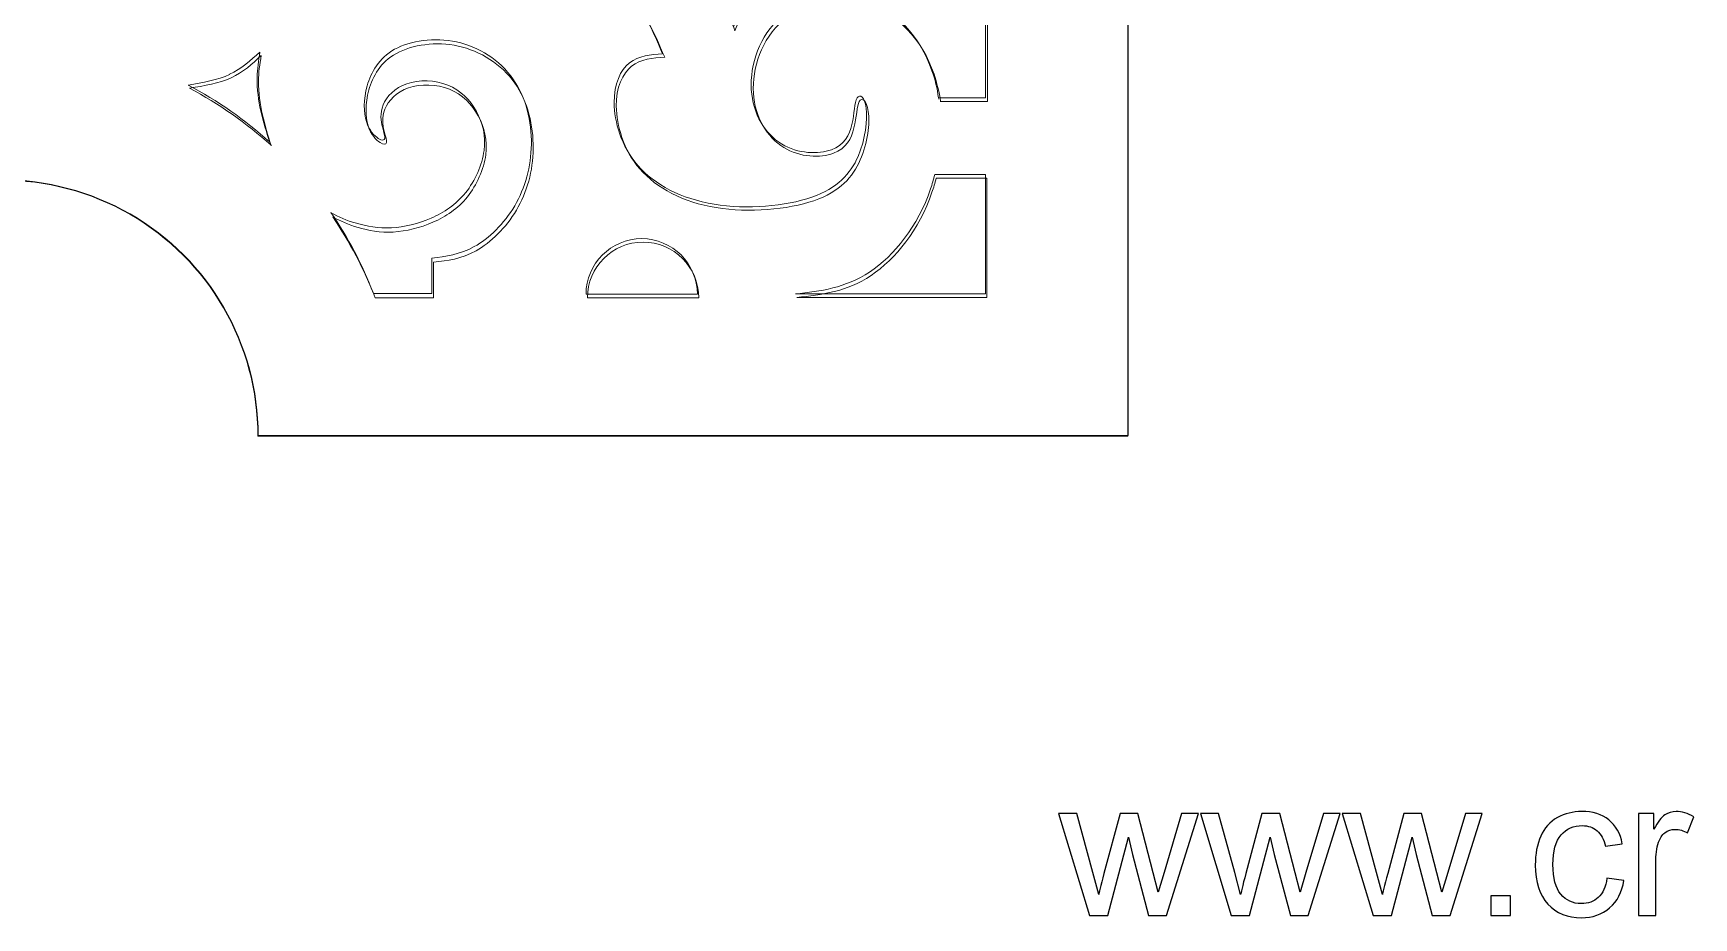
# Model space of a CAD drawing. Header units: centimetres. Extents: x -9.9 to 31.1, y -6.7 to 14.3.
# Drawn here: x -6.549 to -1.777, y -6.625 to -4.084 of the extents above; entities that cross this region are included whole.
import ezdxf

# ---------------------------------------------------------------- set-up
doc = ezdxf.new("R2010")
doc.units = ezdxf.units.CM
doc.header["$MEASUREMENT"] = 0
doc.layers.add('Layer 1', color=7, linetype='Continuous')

msp = doc.modelspace()

# ---------------------------------------------------------------- linework, layer by layer
at = {"layer": 'Layer 1', "lineweight": 9}
for points, knots in [([(-7.375, -5.241), (-7.375, -4.978), (-7.235, -4.736), (-7.007, -4.604), (-7.007, -4.604), (-6.893, -4.538), (-6.766, -4.506), (-6.639, -4.506), (-6.639, -4.506), (-6.512, -4.506), (-6.385, -4.539), (-6.271, -4.604), (-6.271, -4.604), (-6.043, -4.735), (-5.903, -4.978), (-5.903, -5.241), (-5.903, -5.241), (-5.903, -5.241), (-3.403, -5.241), (-3.403, -5.241), (-3.403, -5.241), (-3.403, -5.241), (-3.403, 3.991), (-3.403, 3.991), (-3.403, 3.991), (-3.403, 3.991), (-3.637, 3.991), (-3.637, 3.991), (-3.637, 3.991), (-3.717, 4.462), (-4.063, 4.843), (-4.525, 4.967), (-4.525, 4.967), (-4.525, 4.967), (-4.525, 5.298), (-4.525, 5.298), (-4.525, 5.298), (-4.525, 5.298), (-6.639, 5.298), (-6.639, 5.298), (-6.639, 5.298), (-6.639, 5.298), (-8.753, 5.298), (-8.753, 5.298), (-8.753, 5.298), (-8.753, 5.298), (-8.753, 4.967), (-8.753, 4.967), (-8.753, 4.967), (-9.215, 4.843), (-9.562, 4.461), (-9.641, 3.991), (-9.641, 3.991), (-9.641, 3.991), (-9.875, 3.991), (-9.875, 3.991), (-9.875, 3.991), (-9.875, 3.991), (-9.875, -5.241), (-9.875, -5.241), (-9.875, -5.241), (-9.875, -5.241), (-7.375, -5.241), (-7.375, -5.241)], [0, 0, 0, 0, 0.0588235, 0.0588235, 0.0588235, 0.0588235, 0.1176471, 0.1176471, 0.1176471, 0.1176471, 0.1764706, 0.1764706, 0.1764706, 0.1764706, 0.2352941, 0.2352941, 0.2352941, 0.2352941, 0.2941176, 0.2941176, 0.2941176, 0.2941176, 0.3529412, 0.3529412, 0.3529412, 0.3529412, 0.4117647, 0.4117647, 0.4117647, 0.4117647, 0.4705882, 0.4705882, 0.4705882, 0.4705882, 0.5294118, 0.5294118, 0.5294118, 0.5294118, 0.5882353, 0.5882353, 0.5882353, 0.5882353, 0.6470588, 0.6470588, 0.6470588, 0.6470588, 0.7058824, 0.7058824, 0.7058824, 0.7058824, 0.7647059, 0.7647059, 0.7647059, 0.7647059, 0.8235294, 0.8235294, 0.8235294, 0.8235294, 0.8823529, 0.8823529, 0.8823529, 0.8823529, 1, 1, 1, 1]), ([(-6.638, 5.299), (-6.638, 5.299), (-8.752, 5.299), (-8.752, 5.299), (-8.752, 5.299), (-8.752, 5.299), (-8.752, 4.968), (-8.752, 4.968), (-8.752, 4.968), (-9.214, 4.844), (-9.561, 4.462), (-9.64, 3.992), (-9.64, 3.992), (-9.64, 3.992), (-9.874, 3.992), (-9.874, 3.992), (-9.874, 3.992), (-9.874, 3.992), (-9.874, -5.24), (-9.874, -5.24), (-9.874, -5.24), (-9.874, -5.24), (-7.374, -5.24), (-7.374, -5.24), (-7.374, -5.24), (-7.374, -4.977), (-7.234, -4.735), (-7.006, -4.603), (-7.006, -4.603), (-6.892, -4.537), (-6.765, -4.505), (-6.638, -4.505), (-6.638, -4.505), (-6.511, -4.505), (-6.384, -4.538), (-6.27, -4.603), (-6.27, -4.603), (-6.042, -4.734), (-5.902, -4.977), (-5.902, -5.24), (-5.902, -5.24), (-5.902, -5.24), (-3.402, -5.24), (-3.402, -5.24), (-3.402, -5.24), (-3.402, -5.24), (-3.402, 3.992), (-3.402, 3.992), (-3.402, 3.992), (-3.402, 3.992), (-3.636, 3.992), (-3.636, 3.992), (-3.636, 3.992), (-3.716, 4.463), (-4.062, 4.844), (-4.524, 4.968), (-4.524, 4.968), (-4.524, 4.968), (-4.524, 5.299), (-4.524, 5.299), (-4.524, 5.299), (-4.524, 5.299), (-6.638, 5.299), (-6.638, 5.299)], [0, 0, 0, 0, 0.0588235, 0.0588235, 0.0588235, 0.0588235, 0.1176471, 0.1176471, 0.1176471, 0.1176471, 0.1764706, 0.1764706, 0.1764706, 0.1764706, 0.2352941, 0.2352941, 0.2352941, 0.2352941, 0.2941176, 0.2941176, 0.2941176, 0.2941176, 0.3529412, 0.3529412, 0.3529412, 0.3529412, 0.4117647, 0.4117647, 0.4117647, 0.4117647, 0.4705882, 0.4705882, 0.4705882, 0.4705882, 0.5294118, 0.5294118, 0.5294118, 0.5294118, 0.5882353, 0.5882353, 0.5882353, 0.5882353, 0.6470588, 0.6470588, 0.6470588, 0.6470588, 0.7058824, 0.7058824, 0.7058824, 0.7058824, 0.7647059, 0.7647059, 0.7647059, 0.7647059, 0.8235294, 0.8235294, 0.8235294, 0.8235294, 0.8823529, 0.8823529, 0.8823529, 0.8823529, 1, 1, 1, 1]), ([(-4.895, -3.102), (-4.865, -3.003), (-4.858, -2.901), (-4.865, -2.797), (-4.865, -2.797), (-4.866, -2.778), (-4.868, -2.759), (-4.871, -2.741), (-4.871, -2.741), (-4.871, -2.741), (-4.781, -2.741), (-4.781, -2.741), (-4.781, -2.741), (-4.781, -2.741), (-4.781, -2.885), (-4.781, -2.885), (-4.781, -2.885), (-4.781, -2.885), (-4.641, -2.885), (-4.641, -2.885), (-4.641, -2.885), (-4.641, -2.885), (-4.641, -3.278), (-4.641, -3.278), (-4.641, -3.278), (-4.641, -3.278), (-4.725, -3.278), (-4.725, -3.278), (-4.725, -3.278), (-4.756, -3.278), (-4.781, -3.303), (-4.781, -3.334), (-4.781, -3.334), (-4.781, -3.334), (-4.781, -3.344), (-4.781, -3.344), (-4.781, -3.344), (-4.781, -3.375), (-4.756, -3.4), (-4.725, -3.4), (-4.725, -3.4), (-4.725, -3.4), (-4.718, -3.4), (-4.718, -3.4), (-4.718, -3.4), (-4.676, -3.4), (-4.642, -3.433), (-4.642, -3.474), (-4.642, -3.474), (-4.642, -3.515), (-4.676, -3.548), (-4.718, -3.548), (-4.718, -3.548), (-4.718, -3.548), (-4.718, -3.627), (-4.718, -3.627), (-4.718, -3.627), (-4.763, -3.627), (-4.799, -3.663), (-4.799, -3.708), (-4.799, -3.708), (-4.799, -3.737), (-4.783, -3.763), (-4.76, -3.778), (-4.76, -3.778), (-4.733, -3.797), (-4.705, -3.815), (-4.68, -3.84), (-4.68, -3.84), (-4.654, -3.865), (-4.63, -3.895), (-4.611, -3.922), (-4.611, -3.922), (-4.592, -3.949), (-4.578, -3.971), (-4.567, -3.995), (-4.567, -3.995), (-4.555, -4.018), (-4.546, -4.042), (-4.536, -4.066), (-4.536, -4.066), (-4.526, -4.042), (-4.517, -4.018), (-4.505, -3.995), (-4.505, -3.995), (-4.493, -3.972), (-4.479, -3.949), (-4.461, -3.922), (-4.461, -3.922), (-4.442, -3.895), (-4.418, -3.865), (-4.392, -3.84), (-4.392, -3.84), (-4.366, -3.815), (-4.339, -3.797), (-4.312, -3.778), (-4.312, -3.778), (-4.289, -3.764), (-4.273, -3.738), (-4.273, -3.708), (-4.273, -3.708), (-4.273, -3.663), (-4.309, -3.627), (-4.354, -3.627), (-4.354, -3.627), (-4.354, -3.627), (-4.354, -3.548), (-4.354, -3.548), (-4.354, -3.548), (-4.396, -3.548), (-4.43, -3.515), (-4.43, -3.474), (-4.43, -3.474), (-4.43, -3.434), (-4.397, -3.401), (-4.356, -3.4), (-4.356, -3.4), (-4.355, -3.4), (-4.354, -3.4), (-4.354, -3.4), (-4.354, -3.4), (-4.324, -3.399), (-4.3, -3.374), (-4.3, -3.344), (-4.3, -3.344), (-4.3, -3.344), (-4.3, -3.334), (-4.3, -3.334), (-4.3, -3.334), (-4.3, -3.303), (-4.325, -3.278), (-4.356, -3.278), (-4.356, -3.278), (-4.356, -3.278), (-4.432, -3.278), (-4.432, -3.278), (-4.432, -3.278), (-4.432, -3.278), (-4.432, -2.885), (-4.432, -2.885), (-4.432, -2.885), (-4.432, -2.885), (-4.301, -2.885), (-4.301, -2.885), (-4.301, -2.885), (-4.301, -2.885), (-4.301, -2.741), (-4.301, -2.741), (-4.301, -2.741), (-4.301, -2.741), (-4.187, -2.741), (-4.187, -2.741), (-4.187, -2.741), (-4.187, -2.741), (-4.187, -2.858), (-4.187, -2.858), (-4.187, -2.858), (-4.156, -2.873), (-4.125, -2.889), (-4.092, -2.913), (-4.092, -2.913), (-4.059, -2.937), (-4.023, -2.971), (-3.992, -3.01), (-3.992, -3.01), (-3.961, -3.05), (-3.933, -3.096), (-3.92, -3.14), (-3.92, -3.14), (-3.907, -3.184), (-3.907, -3.227), (-3.916, -3.257), (-3.916, -3.257), (-3.924, -3.287), (-3.941, -3.304), (-3.957, -3.321), (-3.957, -3.321), (-3.957, -3.321), (-3.957, -3.437), (-3.957, -3.437), (-3.957, -3.437), (-4.004, -3.437), (-4.042, -3.475), (-4.042, -3.522), (-4.042, -3.522), (-4.042, -3.554), (-4.024, -3.583), (-3.997, -3.597), (-3.997, -3.597), (-3.976, -3.611), (-3.954, -3.625), (-3.934, -3.646), (-3.934, -3.646), (-3.914, -3.667), (-3.896, -3.696), (-3.884, -3.722), (-3.884, -3.722), (-3.872, -3.748), (-3.865, -3.772), (-3.859, -3.795), (-3.859, -3.795), (-3.854, -3.817), (-3.835, -3.833), (-3.812, -3.833), (-3.812, -3.833), (-3.812, -3.833), (-3.812, -4.27), (-3.812, -4.27), (-3.812, -4.27), (-3.812, -4.27), (-3.947, -4.27), (-3.947, -4.27), (-3.947, -4.27), (-3.951, -4.243), (-3.957, -4.216), (-3.966, -4.192), (-3.966, -4.192), (-4, -4.091), (-4.072, -4.018), (-4.156, -3.992), (-4.156, -3.992), (-4.24, -3.966), (-4.338, -3.985), (-4.4, -4.038), (-4.4, -4.038), (-4.462, -4.09), (-4.489, -4.175), (-4.485, -4.246), (-4.485, -4.246), (-4.481, -4.317), (-4.445, -4.373), (-4.398, -4.402), (-4.398, -4.402), (-4.351, -4.431), (-4.291, -4.432), (-4.255, -4.419), (-4.255, -4.419), (-4.218, -4.405), (-4.203, -4.377), (-4.196, -4.346), (-4.196, -4.346), (-4.189, -4.315), (-4.189, -4.282), (-4.181, -4.27), (-4.181, -4.27), (-4.174, -4.258), (-4.159, -4.266), (-4.155, -4.299), (-4.155, -4.299), (-4.151, -4.332), (-4.157, -4.388), (-4.178, -4.438), (-4.178, -4.438), (-4.2, -4.487), (-4.237, -4.529), (-4.311, -4.555), (-4.311, -4.555), (-4.386, -4.581), (-4.498, -4.591), (-4.592, -4.575), (-4.592, -4.575), (-4.686, -4.56), (-4.763, -4.519), (-4.811, -4.464), (-4.811, -4.464), (-4.859, -4.409), (-4.879, -4.338), (-4.879, -4.284), (-4.879, -4.284), (-4.88, -4.229), (-4.861, -4.19), (-4.835, -4.169), (-4.835, -4.169), (-4.809, -4.148), (-4.774, -4.146), (-4.74, -4.143), (-4.74, -4.143), (-4.771, -4.07), (-4.802, -3.998), (-4.874, -3.931), (-4.874, -3.931), (-4.947, -3.865), (-5.061, -3.804), (-5.196, -3.783), (-5.196, -3.783), (-5.235, -3.777), (-5.276, -3.774), (-5.318, -3.774), (-5.318, -3.774), (-5.318, -3.774), (-5.318, -3.493), (-5.318, -3.493), (-5.318, -3.493), (-5.219, -3.473), (-5.128, -3.431), (-5.057, -3.368), (-5.057, -3.368), (-4.978, -3.298), (-4.926, -3.202), (-4.897, -3.103), (-4.897, -3.103), (-4.897, -3.103), (-4.895, -3.102), (-4.895, -3.102)], [0, 0, 0, 0, 0.012987, 0.012987, 0.012987, 0.012987, 0.025974, 0.025974, 0.025974, 0.025974, 0.038961, 0.038961, 0.038961, 0.038961, 0.0519481, 0.0519481, 0.0519481, 0.0519481, 0.0649351, 0.0649351, 0.0649351, 0.0649351, 0.0779221, 0.0779221, 0.0779221, 0.0779221, 0.0909091, 0.0909091, 0.0909091, 0.0909091, 0.1038961, 0.1038961, 0.1038961, 0.1038961, 0.1168831, 0.1168831, 0.1168831, 0.1168831, 0.1298701, 0.1298701, 0.1298701, 0.1298701, 0.1428571, 0.1428571, 0.1428571, 0.1428571, 0.1558442, 0.1558442, 0.1558442, 0.1558442, 0.1688312, 0.1688312, 0.1688312, 0.1688312, 0.1818182, 0.1818182, 0.1818182, 0.1818182, 0.1948052, 0.1948052, 0.1948052, 0.1948052, 0.2077922, 0.2077922, 0.2077922, 0.2077922, 0.2207792, 0.2207792, 0.2207792, 0.2207792, 0.2337662, 0.2337662, 0.2337662, 0.2337662, 0.2467532, 0.2467532, 0.2467532, 0.2467532, 0.2597403, 0.2597403, 0.2597403, 0.2597403, 0.2727273, 0.2727273, 0.2727273, 0.2727273, 0.2857143, 0.2857143, 0.2857143, 0.2857143, 0.2987013, 0.2987013, 0.2987013, 0.2987013, 0.3116883, 0.3116883, 0.3116883, 0.3116883, 0.3246753, 0.3246753, 0.3246753, 0.3246753, 0.3376623, 0.3376623, 0.3376623, 0.3376623, 0.3506494, 0.3506494, 0.3506494, 0.3506494, 0.3636364, 0.3636364, 0.3636364, 0.3636364, 0.3766234, 0.3766234, 0.3766234, 0.3766234, 0.3896104, 0.3896104, 0.3896104, 0.3896104, 0.4025974, 0.4025974, 0.4025974, 0.4025974, 0.4155844, 0.4155844, 0.4155844, 0.4155844, 0.4285714, 0.4285714, 0.4285714, 0.4285714, 0.4415584, 0.4415584, 0.4415584, 0.4415584, 0.4545455, 0.4545455, 0.4545455, 0.4545455, 0.4675325, 0.4675325, 0.4675325, 0.4675325, 0.4805195, 0.4805195, 0.4805195, 0.4805195, 0.4935065, 0.4935065, 0.4935065, 0.4935065, 0.5064935, 0.5064935, 0.5064935, 0.5064935, 0.5194805, 0.5194805, 0.5194805, 0.5194805, 0.5324675, 0.5324675, 0.5324675, 0.5324675, 0.5454545, 0.5454545, 0.5454545, 0.5454545, 0.5584416, 0.5584416, 0.5584416, 0.5584416, 0.5714286, 0.5714286, 0.5714286, 0.5714286, 0.5844156, 0.5844156, 0.5844156, 0.5844156, 0.5974026, 0.5974026, 0.5974026, 0.5974026, 0.6103896, 0.6103896, 0.6103896, 0.6103896, 0.6233766, 0.6233766, 0.6233766, 0.6233766, 0.6363636, 0.6363636, 0.6363636, 0.6363636, 0.6493506, 0.6493506, 0.6493506, 0.6493506, 0.6623377, 0.6623377, 0.6623377, 0.6623377, 0.6753247, 0.6753247, 0.6753247, 0.6753247, 0.6883117, 0.6883117, 0.6883117, 0.6883117, 0.7012987, 0.7012987, 0.7012987, 0.7012987, 0.7142857, 0.7142857, 0.7142857, 0.7142857, 0.7272727, 0.7272727, 0.7272727, 0.7272727, 0.7402597, 0.7402597, 0.7402597, 0.7402597, 0.7532468, 0.7532468, 0.7532468, 0.7532468, 0.7662338, 0.7662338, 0.7662338, 0.7662338, 0.7792208, 0.7792208, 0.7792208, 0.7792208, 0.7922078, 0.7922078, 0.7922078, 0.7922078, 0.8051948, 0.8051948, 0.8051948, 0.8051948, 0.8181818, 0.8181818, 0.8181818, 0.8181818, 0.8311688, 0.8311688, 0.8311688, 0.8311688, 0.8441558, 0.8441558, 0.8441558, 0.8441558, 0.8571429, 0.8571429, 0.8571429, 0.8571429, 0.8701299, 0.8701299, 0.8701299, 0.8701299, 0.8831169, 0.8831169, 0.8831169, 0.8831169, 0.8961039, 0.8961039, 0.8961039, 0.8961039, 0.9090909, 0.9090909, 0.9090909, 0.9090909, 0.9220779, 0.9220779, 0.9220779, 0.9220779, 0.9350649, 0.9350649, 0.9350649, 0.9350649, 0.9480519, 0.9480519, 0.9480519, 0.9480519, 0.961039, 0.961039, 0.961039, 0.961039, 0.974026, 0.974026, 0.974026, 0.974026, 1, 1, 1, 1]), ([(-4.35, -3.411), (-4.392, -3.411), (-4.426, -3.444), (-4.426, -3.485), (-4.426, -3.485), (-4.426, -3.526), (-4.392, -3.559), (-4.35, -3.559), (-4.35, -3.559), (-4.35, -3.559), (-4.35, -3.638), (-4.35, -3.638), (-4.35, -3.638), (-4.305, -3.638), (-4.269, -3.674), (-4.269, -3.719), (-4.269, -3.719), (-4.269, -3.748), (-4.285, -3.774), (-4.308, -3.789), (-4.308, -3.789), (-4.335, -3.808), (-4.363, -3.826), (-4.388, -3.851), (-4.388, -3.851), (-4.414, -3.876), (-4.438, -3.906), (-4.457, -3.933), (-4.457, -3.933), (-4.476, -3.96), (-4.49, -3.982), (-4.501, -4.006), (-4.501, -4.006), (-4.513, -4.029), (-4.522, -4.053), (-4.532, -4.077), (-4.532, -4.077), (-4.542, -4.053), (-4.551, -4.029), (-4.563, -4.006), (-4.563, -4.006), (-4.575, -3.983), (-4.589, -3.96), (-4.607, -3.933), (-4.607, -3.933), (-4.626, -3.906), (-4.65, -3.876), (-4.676, -3.851), (-4.676, -3.851), (-4.702, -3.826), (-4.729, -3.808), (-4.756, -3.789), (-4.756, -3.789), (-4.779, -3.775), (-4.795, -3.749), (-4.795, -3.719), (-4.795, -3.719), (-4.795, -3.674), (-4.759, -3.638), (-4.714, -3.638), (-4.714, -3.638), (-4.714, -3.638), (-4.714, -3.559), (-4.714, -3.559), (-4.714, -3.559), (-4.672, -3.559), (-4.638, -3.526), (-4.638, -3.485), (-4.638, -3.485), (-4.638, -3.444), (-4.672, -3.411), (-4.714, -3.411), (-4.714, -3.411), (-4.714, -3.411), (-4.721, -3.411), (-4.721, -3.411), (-4.721, -3.411), (-4.752, -3.411), (-4.777, -3.386), (-4.777, -3.355), (-4.777, -3.355), (-4.777, -3.355), (-4.777, -3.345), (-4.777, -3.345), (-4.777, -3.345), (-4.777, -3.314), (-4.752, -3.289), (-4.721, -3.289), (-4.721, -3.289), (-4.721, -3.289), (-4.637, -3.289), (-4.637, -3.289), (-4.637, -3.289), (-4.637, -3.289), (-4.637, -2.896), (-4.637, -2.896), (-4.637, -2.896), (-4.637, -2.896), (-4.777, -2.896), (-4.777, -2.896), (-4.777, -2.896), (-4.777, -2.896), (-4.777, -2.752), (-4.777, -2.752), (-4.777, -2.752), (-4.777, -2.752), (-4.867, -2.752), (-4.867, -2.752), (-4.867, -2.752), (-4.865, -2.771), (-4.863, -2.79), (-4.861, -2.808), (-4.861, -2.808), (-4.854, -2.911), (-4.861, -3.014), (-4.891, -3.113), (-4.891, -3.113), (-4.921, -3.212), (-4.972, -3.308), (-5.051, -3.378), (-5.051, -3.378), (-5.121, -3.441), (-5.213, -3.483), (-5.312, -3.503), (-5.312, -3.503), (-5.312, -3.503), (-5.312, -3.784), (-5.312, -3.784), (-5.312, -3.784), (-5.271, -3.784), (-5.23, -3.787), (-5.19, -3.793), (-5.19, -3.793), (-5.055, -3.815), (-4.941, -3.875), (-4.868, -3.941), (-4.868, -3.941), (-4.795, -4.007), (-4.765, -4.08), (-4.734, -4.153), (-4.734, -4.153), (-4.768, -4.155), (-4.803, -4.158), (-4.829, -4.179), (-4.829, -4.179), (-4.855, -4.2), (-4.874, -4.239), (-4.873, -4.294), (-4.873, -4.294), (-4.872, -4.349), (-4.853, -4.419), (-4.805, -4.474), (-4.805, -4.474), (-4.757, -4.529), (-4.681, -4.57), (-4.586, -4.585), (-4.586, -4.585), (-4.492, -4.6), (-4.38, -4.591), (-4.305, -4.565), (-4.305, -4.565), (-4.23, -4.539), (-4.194, -4.497), (-4.172, -4.448), (-4.172, -4.448), (-4.15, -4.399), (-4.144, -4.342), (-4.149, -4.309), (-4.149, -4.309), (-4.153, -4.276), (-4.168, -4.268), (-4.175, -4.28), (-4.175, -4.28), (-4.182, -4.292), (-4.182, -4.326), (-4.19, -4.356), (-4.19, -4.356), (-4.197, -4.387), (-4.212, -4.415), (-4.249, -4.429), (-4.249, -4.429), (-4.286, -4.443), (-4.345, -4.441), (-4.392, -4.412), (-4.392, -4.412), (-4.439, -4.383), (-4.475, -4.326), (-4.479, -4.256), (-4.479, -4.256), (-4.483, -4.185), (-4.456, -4.1), (-4.394, -4.048), (-4.394, -4.048), (-4.332, -3.996), (-4.235, -3.976), (-4.15, -4.002), (-4.15, -4.002), (-4.066, -4.028), (-3.994, -4.101), (-3.96, -4.202), (-3.96, -4.202), (-3.952, -4.227), (-3.945, -4.253), (-3.941, -4.28), (-3.941, -4.28), (-3.941, -4.28), (-3.942, -4.28), (-3.942, -4.28), (-3.942, -4.28), (-3.942, -4.28), (-3.806, -4.28), (-3.806, -4.28), (-3.806, -4.28), (-3.806, -4.28), (-3.806, -3.843), (-3.806, -3.843), (-3.806, -3.843), (-3.829, -3.843), (-3.848, -3.827), (-3.853, -3.805), (-3.853, -3.805), (-3.86, -3.782), (-3.866, -3.758), (-3.878, -3.732), (-3.878, -3.732), (-3.89, -3.706), (-3.909, -3.677), (-3.928, -3.656), (-3.928, -3.656), (-3.948, -3.635), (-3.969, -3.621), (-3.991, -3.607), (-3.991, -3.607), (-4.018, -3.593), (-4.036, -3.564), (-4.036, -3.532), (-4.036, -3.532), (-4.036, -3.485), (-3.998, -3.447), (-3.951, -3.447), (-3.951, -3.447), (-3.951, -3.447), (-3.951, -3.331), (-3.951, -3.331), (-3.951, -3.331), (-3.935, -3.314), (-3.918, -3.297), (-3.91, -3.267), (-3.91, -3.267), (-3.902, -3.237), (-3.901, -3.195), (-3.914, -3.15), (-3.914, -3.15), (-3.927, -3.106), (-3.954, -3.059), (-3.986, -3.02), (-3.986, -3.02), (-4.017, -2.98), (-4.053, -2.947), (-4.086, -2.923), (-4.086, -2.923), (-4.119, -2.899), (-4.15, -2.883), (-4.181, -2.868), (-4.181, -2.868), (-4.181, -2.868), (-4.181, -2.751), (-4.181, -2.751), (-4.181, -2.751), (-4.181, -2.751), (-4.295, -2.751), (-4.295, -2.751), (-4.295, -2.751), (-4.295, -2.751), (-4.295, -2.895), (-4.295, -2.895), (-4.295, -2.895), (-4.295, -2.895), (-4.426, -2.895), (-4.426, -2.895), (-4.426, -2.895), (-4.426, -2.895), (-4.426, -3.288), (-4.426, -3.288), (-4.426, -3.288), (-4.426, -3.288), (-4.35, -3.288), (-4.35, -3.288), (-4.35, -3.288), (-4.319, -3.288), (-4.294, -3.313), (-4.294, -3.344), (-4.294, -3.344), (-4.294, -3.344), (-4.294, -3.354), (-4.294, -3.354), (-4.294, -3.354), (-4.294, -3.385), (-4.319, -3.41), (-4.35, -3.41), (-4.35, -3.41), (-4.351, -3.41), (-4.347, -3.41), (-4.348, -3.41), (-4.348, -3.41), (-4.348, -3.41), (-4.35, -3.411), (-4.35, -3.411)], [0, 0, 0, 0, 0.0128205, 0.0128205, 0.0128205, 0.0128205, 0.025641, 0.025641, 0.025641, 0.025641, 0.0384615, 0.0384615, 0.0384615, 0.0384615, 0.0512821, 0.0512821, 0.0512821, 0.0512821, 0.0641026, 0.0641026, 0.0641026, 0.0641026, 0.0769231, 0.0769231, 0.0769231, 0.0769231, 0.0897436, 0.0897436, 0.0897436, 0.0897436, 0.1025641, 0.1025641, 0.1025641, 0.1025641, 0.1153846, 0.1153846, 0.1153846, 0.1153846, 0.1282051, 0.1282051, 0.1282051, 0.1282051, 0.1410256, 0.1410256, 0.1410256, 0.1410256, 0.1538462, 0.1538462, 0.1538462, 0.1538462, 0.1666667, 0.1666667, 0.1666667, 0.1666667, 0.1794872, 0.1794872, 0.1794872, 0.1794872, 0.1923077, 0.1923077, 0.1923077, 0.1923077, 0.2051282, 0.2051282, 0.2051282, 0.2051282, 0.2179487, 0.2179487, 0.2179487, 0.2179487, 0.2307692, 0.2307692, 0.2307692, 0.2307692, 0.2435897, 0.2435897, 0.2435897, 0.2435897, 0.2564103, 0.2564103, 0.2564103, 0.2564103, 0.2692308, 0.2692308, 0.2692308, 0.2692308, 0.2820513, 0.2820513, 0.2820513, 0.2820513, 0.2948718, 0.2948718, 0.2948718, 0.2948718, 0.3076923, 0.3076923, 0.3076923, 0.3076923, 0.3205128, 0.3205128, 0.3205128, 0.3205128, 0.3333333, 0.3333333, 0.3333333, 0.3333333, 0.3461538, 0.3461538, 0.3461538, 0.3461538, 0.3589744, 0.3589744, 0.3589744, 0.3589744, 0.3717949, 0.3717949, 0.3717949, 0.3717949, 0.3846154, 0.3846154, 0.3846154, 0.3846154, 0.3974359, 0.3974359, 0.3974359, 0.3974359, 0.4102564, 0.4102564, 0.4102564, 0.4102564, 0.4230769, 0.4230769, 0.4230769, 0.4230769, 0.4358974, 0.4358974, 0.4358974, 0.4358974, 0.4487179, 0.4487179, 0.4487179, 0.4487179, 0.4615385, 0.4615385, 0.4615385, 0.4615385, 0.474359, 0.474359, 0.474359, 0.474359, 0.4871795, 0.4871795, 0.4871795, 0.4871795, 0.5, 0.5, 0.5, 0.5, 0.5128205, 0.5128205, 0.5128205, 0.5128205, 0.525641, 0.525641, 0.525641, 0.525641, 0.5384615, 0.5384615, 0.5384615, 0.5384615, 0.5512821, 0.5512821, 0.5512821, 0.5512821, 0.5641026, 0.5641026, 0.5641026, 0.5641026, 0.5769231, 0.5769231, 0.5769231, 0.5769231, 0.5897436, 0.5897436, 0.5897436, 0.5897436, 0.6025641, 0.6025641, 0.6025641, 0.6025641, 0.6153846, 0.6153846, 0.6153846, 0.6153846, 0.6282051, 0.6282051, 0.6282051, 0.6282051, 0.6410256, 0.6410256, 0.6410256, 0.6410256, 0.6538462, 0.6538462, 0.6538462, 0.6538462, 0.6666667, 0.6666667, 0.6666667, 0.6666667, 0.6794872, 0.6794872, 0.6794872, 0.6794872, 0.6923077, 0.6923077, 0.6923077, 0.6923077, 0.7051282, 0.7051282, 0.7051282, 0.7051282, 0.7179487, 0.7179487, 0.7179487, 0.7179487, 0.7307692, 0.7307692, 0.7307692, 0.7307692, 0.7435897, 0.7435897, 0.7435897, 0.7435897, 0.7564103, 0.7564103, 0.7564103, 0.7564103, 0.7692308, 0.7692308, 0.7692308, 0.7692308, 0.7820513, 0.7820513, 0.7820513, 0.7820513, 0.7948718, 0.7948718, 0.7948718, 0.7948718, 0.8076923, 0.8076923, 0.8076923, 0.8076923, 0.8205128, 0.8205128, 0.8205128, 0.8205128, 0.8333333, 0.8333333, 0.8333333, 0.8333333, 0.8461538, 0.8461538, 0.8461538, 0.8461538, 0.8589744, 0.8589744, 0.8589744, 0.8589744, 0.8717949, 0.8717949, 0.8717949, 0.8717949, 0.8846154, 0.8846154, 0.8846154, 0.8846154, 0.8974359, 0.8974359, 0.8974359, 0.8974359, 0.9102564, 0.9102564, 0.9102564, 0.9102564, 0.9230769, 0.9230769, 0.9230769, 0.9230769, 0.9358974, 0.9358974, 0.9358974, 0.9358974, 0.9487179, 0.9487179, 0.9487179, 0.9487179, 0.9615385, 0.9615385, 0.9615385, 0.9615385, 0.974359, 0.974359, 0.974359, 0.974359, 1, 1, 1, 1]), ([(-5.693, -4.6), (-5.671, -4.611), (-5.649, -4.622), (-5.62, -4.63), (-5.62, -4.63), (-5.591, -4.638), (-5.556, -4.645), (-5.519, -4.643), (-5.519, -4.643), (-5.482, -4.641), (-5.442, -4.631), (-5.405, -4.615), (-5.405, -4.615), (-5.368, -4.599), (-5.334, -4.576), (-5.306, -4.542), (-5.306, -4.542), (-5.279, -4.508), (-5.258, -4.462), (-5.253, -4.421), (-5.253, -4.421), (-5.247, -4.379), (-5.257, -4.342), (-5.275, -4.309), (-5.275, -4.309), (-5.293, -4.276), (-5.32, -4.248), (-5.357, -4.233), (-5.357, -4.233), (-5.394, -4.218), (-5.44, -4.217), (-5.475, -4.229), (-5.475, -4.229), (-5.51, -4.241), (-5.533, -4.266), (-5.543, -4.29), (-5.543, -4.29), (-5.553, -4.314), (-5.549, -4.337), (-5.545, -4.353), (-5.545, -4.353), (-5.541, -4.37), (-5.537, -4.38), (-5.538, -4.386), (-5.538, -4.386), (-5.539, -4.392), (-5.546, -4.393), (-5.557, -4.386), (-5.557, -4.386), (-5.568, -4.379), (-5.583, -4.364), (-5.591, -4.338), (-5.591, -4.338), (-5.599, -4.312), (-5.6, -4.274), (-5.589, -4.235), (-5.589, -4.235), (-5.578, -4.196), (-5.555, -4.155), (-5.51, -4.13), (-5.51, -4.13), (-5.464, -4.105), (-5.396, -4.095), (-5.332, -4.109), (-5.332, -4.109), (-5.268, -4.123), (-5.208, -4.161), (-5.17, -4.215), (-5.17, -4.215), (-5.132, -4.269), (-5.116, -4.338), (-5.117, -4.403), (-5.117, -4.403), (-5.118, -4.468), (-5.135, -4.528), (-5.165, -4.58), (-5.165, -4.58), (-5.195, -4.631), (-5.239, -4.674), (-5.281, -4.697), (-5.281, -4.697), (-5.323, -4.72), (-5.363, -4.725), (-5.403, -4.73), (-5.403, -4.73), (-5.403, -4.73), (-5.403, -4.832), (-5.403, -4.832), (-5.403, -4.832), (-5.403, -4.832), (-5.571, -4.832), (-5.571, -4.832), (-5.571, -4.832), (-5.603, -4.749), (-5.644, -4.67), (-5.693, -4.599), (-5.693, -4.599), (-5.693, -4.599), (-5.693, -4.6), (-5.693, -4.6)], [0, 0, 0, 0, 0.0384615, 0.0384615, 0.0384615, 0.0384615, 0.0769231, 0.0769231, 0.0769231, 0.0769231, 0.1153846, 0.1153846, 0.1153846, 0.1153846, 0.1538462, 0.1538462, 0.1538462, 0.1538462, 0.1923077, 0.1923077, 0.1923077, 0.1923077, 0.2307692, 0.2307692, 0.2307692, 0.2307692, 0.2692308, 0.2692308, 0.2692308, 0.2692308, 0.3076923, 0.3076923, 0.3076923, 0.3076923, 0.3461538, 0.3461538, 0.3461538, 0.3461538, 0.3846154, 0.3846154, 0.3846154, 0.3846154, 0.4230769, 0.4230769, 0.4230769, 0.4230769, 0.4615385, 0.4615385, 0.4615385, 0.4615385, 0.5, 0.5, 0.5, 0.5, 0.5384615, 0.5384615, 0.5384615, 0.5384615, 0.5769231, 0.5769231, 0.5769231, 0.5769231, 0.6153846, 0.6153846, 0.6153846, 0.6153846, 0.6538462, 0.6538462, 0.6538462, 0.6538462, 0.6923077, 0.6923077, 0.6923077, 0.6923077, 0.7307692, 0.7307692, 0.7307692, 0.7307692, 0.7692308, 0.7692308, 0.7692308, 0.7692308, 0.8076923, 0.8076923, 0.8076923, 0.8076923, 0.8461538, 0.8461538, 0.8461538, 0.8461538, 0.8846154, 0.8846154, 0.8846154, 0.8846154, 0.9230769, 0.9230769, 0.9230769, 0.9230769, 1, 1, 1, 1]), ([(-5.984, -4.202), (-5.95, -4.186), (-5.924, -4.162), (-5.897, -4.138), (-5.897, -4.138), (-5.902, -4.163), (-5.904, -4.187), (-5.905, -4.211), (-5.905, -4.211), (-5.906, -4.28), (-5.888, -4.338), (-5.869, -4.397), (-5.869, -4.397), (-5.94, -4.333), (-6.018, -4.277), (-6.103, -4.233), (-6.103, -4.233), (-6.061, -4.226), (-6.018, -4.218), (-5.984, -4.203), (-5.984, -4.203), (-5.984, -4.203), (-5.984, -4.202), (-5.984, -4.202)], [0, 0, 0, 0, 0.1428571, 0.1428571, 0.1428571, 0.1428571, 0.2857143, 0.2857143, 0.2857143, 0.2857143, 0.4285714, 0.4285714, 0.4285714, 0.4285714, 0.5714286, 0.5714286, 0.5714286, 0.5714286, 0.7142857, 0.7142857, 0.7142857, 0.7142857, 1, 1, 1, 1]), ([(-5.865, -4.407), (-5.883, -4.349), (-5.901, -4.29), (-5.901, -4.221), (-5.901, -4.221), (-5.901, -4.198), (-5.898, -4.173), (-5.893, -4.148), (-5.893, -4.148), (-5.919, -4.172), (-5.945, -4.196), (-5.98, -4.212), (-5.98, -4.212), (-6.014, -4.228), (-6.057, -4.235), (-6.099, -4.242), (-6.099, -4.242), (-6.015, -4.287), (-5.936, -4.342), (-5.865, -4.406), (-5.865, -4.406), (-5.865, -4.406), (-5.865, -4.407), (-5.865, -4.407)], [0, 0, 0, 0, 0.1428571, 0.1428571, 0.1428571, 0.1428571, 0.2857143, 0.2857143, 0.2857143, 0.2857143, 0.4285714, 0.4285714, 0.4285714, 0.4285714, 0.5714286, 0.5714286, 0.5714286, 0.5714286, 0.7142857, 0.7142857, 0.7142857, 0.7142857, 1, 1, 1, 1]), ([(-5.688, -4.611), (-5.639, -4.683), (-5.598, -4.761), (-5.566, -4.844), (-5.566, -4.844), (-5.566, -4.844), (-5.398, -4.844), (-5.398, -4.844), (-5.398, -4.844), (-5.398, -4.844), (-5.398, -4.742), (-5.398, -4.742), (-5.398, -4.742), (-5.358, -4.737), (-5.318, -4.733), (-5.276, -4.709), (-5.276, -4.709), (-5.234, -4.685), (-5.19, -4.643), (-5.16, -4.592), (-5.16, -4.592), (-5.13, -4.541), (-5.112, -4.48), (-5.112, -4.415), (-5.112, -4.415), (-5.111, -4.35), (-5.127, -4.28), (-5.165, -4.227), (-5.165, -4.227), (-5.203, -4.173), (-5.263, -4.135), (-5.327, -4.121), (-5.327, -4.121), (-5.391, -4.107), (-5.459, -4.117), (-5.505, -4.142), (-5.505, -4.142), (-5.551, -4.167), (-5.573, -4.208), (-5.584, -4.247), (-5.584, -4.247), (-5.595, -4.286), (-5.594, -4.324), (-5.586, -4.35), (-5.586, -4.35), (-5.578, -4.376), (-5.563, -4.391), (-5.552, -4.398), (-5.552, -4.398), (-5.541, -4.405), (-5.534, -4.404), (-5.533, -4.398), (-5.533, -4.398), (-5.532, -4.392), (-5.536, -4.382), (-5.54, -4.365), (-5.54, -4.365), (-5.544, -4.348), (-5.548, -4.326), (-5.538, -4.302), (-5.538, -4.302), (-5.528, -4.278), (-5.505, -4.253), (-5.47, -4.241), (-5.47, -4.241), (-5.435, -4.229), (-5.389, -4.23), (-5.352, -4.245), (-5.352, -4.245), (-5.315, -4.26), (-5.288, -4.288), (-5.27, -4.321), (-5.27, -4.321), (-5.252, -4.354), (-5.243, -4.392), (-5.248, -4.433), (-5.248, -4.433), (-5.254, -4.475), (-5.274, -4.52), (-5.301, -4.554), (-5.301, -4.554), (-5.328, -4.588), (-5.363, -4.611), (-5.4, -4.627), (-5.4, -4.627), (-5.437, -4.643), (-5.476, -4.653), (-5.514, -4.655), (-5.514, -4.655), (-5.551, -4.657), (-5.586, -4.651), (-5.615, -4.642), (-5.615, -4.642), (-5.644, -4.634), (-5.666, -4.623), (-5.688, -4.612), (-5.688, -4.612), (-5.688, -4.612), (-5.688, -4.611), (-5.688, -4.611)], [0, 0, 0, 0, 0.0384615, 0.0384615, 0.0384615, 0.0384615, 0.0769231, 0.0769231, 0.0769231, 0.0769231, 0.1153846, 0.1153846, 0.1153846, 0.1153846, 0.1538462, 0.1538462, 0.1538462, 0.1538462, 0.1923077, 0.1923077, 0.1923077, 0.1923077, 0.2307692, 0.2307692, 0.2307692, 0.2307692, 0.2692308, 0.2692308, 0.2692308, 0.2692308, 0.3076923, 0.3076923, 0.3076923, 0.3076923, 0.3461538, 0.3461538, 0.3461538, 0.3461538, 0.3846154, 0.3846154, 0.3846154, 0.3846154, 0.4230769, 0.4230769, 0.4230769, 0.4230769, 0.4615385, 0.4615385, 0.4615385, 0.4615385, 0.5, 0.5, 0.5, 0.5, 0.5384615, 0.5384615, 0.5384615, 0.5384615, 0.5769231, 0.5769231, 0.5769231, 0.5769231, 0.6153846, 0.6153846, 0.6153846, 0.6153846, 0.6538462, 0.6538462, 0.6538462, 0.6538462, 0.6923077, 0.6923077, 0.6923077, 0.6923077, 0.7307692, 0.7307692, 0.7307692, 0.7307692, 0.7692308, 0.7692308, 0.7692308, 0.7692308, 0.8076923, 0.8076923, 0.8076923, 0.8076923, 0.8461538, 0.8461538, 0.8461538, 0.8461538, 0.8846154, 0.8846154, 0.8846154, 0.8846154, 0.9230769, 0.9230769, 0.9230769, 0.9230769, 1, 1, 1, 1]), ([(-3.947, -4.272), (-3.947, -4.272), (-3.948, -4.272), (-3.948, -4.272), (-3.948, -4.272), (-3.948, -4.272), (-3.947, -4.272), (-3.947, -4.272)], [0, 0, 0, 0, 0.3333333, 0.3333333, 0.3333333, 0.3333333, 1, 1, 1, 1]), ([(-4.145, -4.77), (-4.075, -4.723), (-4.006, -4.638), (-3.97, -4.531), (-3.97, -4.531), (-3.965, -4.518), (-3.962, -4.504), (-3.958, -4.49), (-3.958, -4.49), (-3.958, -4.49), (-3.812, -4.49), (-3.812, -4.49), (-3.812, -4.49), (-3.812, -4.49), (-3.812, -4.833), (-3.812, -4.833), (-3.812, -4.833), (-3.812, -4.833), (-4.358, -4.833), (-4.358, -4.833), (-4.358, -4.833), (-4.287, -4.825), (-4.215, -4.816), (-4.145, -4.77)], [0, 0, 0, 0, 0.1428571, 0.1428571, 0.1428571, 0.1428571, 0.2857143, 0.2857143, 0.2857143, 0.2857143, 0.4285714, 0.4285714, 0.4285714, 0.4285714, 0.5714286, 0.5714286, 0.5714286, 0.5714286, 0.7142857, 0.7142857, 0.7142857, 0.7142857, 1, 1, 1, 1]), ([(-3.954, -4.5), (-3.957, -4.514), (-3.961, -4.528), (-3.966, -4.541), (-3.966, -4.541), (-4.002, -4.648), (-4.071, -4.733), (-4.141, -4.78), (-4.141, -4.78), (-4.211, -4.827), (-4.283, -4.835), (-4.354, -4.843), (-4.354, -4.843), (-4.354, -4.843), (-3.808, -4.843), (-3.808, -4.843), (-3.808, -4.843), (-3.808, -4.843), (-3.808, -4.5), (-3.808, -4.5), (-3.808, -4.5), (-3.808, -4.5), (-3.954, -4.5), (-3.954, -4.5), (-3.954, -4.5), (-3.954, -4.5), (-3.953, -4.5), (-3.954, -4.5)], [0, 0, 0, 0, 0.125, 0.125, 0.125, 0.125, 0.25, 0.25, 0.25, 0.25, 0.375, 0.375, 0.375, 0.375, 0.5, 0.5, 0.5, 0.5, 0.625, 0.625, 0.625, 0.625, 0.75, 0.75, 0.75, 0.75, 1, 1, 1, 1]), ([(-3.958, -4.49), (-3.958, -4.49), (-3.958, -4.49), (-3.958, -4.49), (-3.958, -4.49), (-3.958, -4.49), (-3.957, -4.49), (-3.958, -4.49)], [0, 0, 0, 0, 0.3333333, 0.3333333, 0.3333333, 0.3333333, 1, 1, 1, 1]), ([(-4.96, -4.834), (-4.96, -4.746), (-4.888, -4.674), (-4.8, -4.674), (-4.8, -4.674), (-4.712, -4.674), (-4.64, -4.746), (-4.64, -4.834), (-4.64, -4.834), (-4.64, -4.834), (-4.96, -4.834), (-4.96, -4.834)], [0, 0, 0, 0, 0.25, 0.25, 0.25, 0.25, 0.5, 0.5, 0.5, 0.5, 1, 1, 1, 1]), ([(-4.956, -4.844), (-4.956, -4.756), (-4.884, -4.684), (-4.796, -4.684), (-4.796, -4.684), (-4.708, -4.684), (-4.636, -4.756), (-4.636, -4.844), (-4.636, -4.844), (-4.636, -4.844), (-4.956, -4.844), (-4.956, -4.844)], [0, 0, 0, 0, 0.25, 0.25, 0.25, 0.25, 0.5, 0.5, 0.5, 0.5, 1, 1, 1, 1])]:
    msp.add_open_spline(points, degree=3, knots=knots, dxfattribs=at)
at = {"layer": 'Layer 1'}
for points, knots in [([(-3.51353, -6.61864), (-3.51353, -6.61864), (-3.60205, -6.3257), (-3.60205, -6.3257), (-3.60205, -6.3257), (-3.60205, -6.3257), (-3.55012, -6.3257), (-3.55012, -6.3257), (-3.55012, -6.3257), (-3.55012, -6.3257), (-3.50337, -6.49475), (-3.50337, -6.49475), (-3.50337, -6.49475), (-3.50337, -6.49475), (-3.48681, -6.55768), (-3.48681, -6.55768), (-3.48681, -6.55768), (-3.48615, -6.55458), (-3.48107, -6.53444), (-3.47166, -6.49729), (-3.47166, -6.49729), (-3.47166, -6.49729), (-3.42529, -6.3257), (-3.42529, -6.3257), (-3.42529, -6.3257), (-3.42529, -6.3257), (-3.37439, -6.3257), (-3.37439, -6.3257), (-3.37439, -6.3257), (-3.37439, -6.3257), (-3.33027, -6.49578), (-3.33027, -6.49578), (-3.33027, -6.49578), (-3.33027, -6.49578), (-3.31588, -6.55157), (-3.31588, -6.55157), (-3.31588, -6.55157), (-3.31588, -6.55157), (-3.29904, -6.49503), (-3.29904, -6.49503), (-3.29904, -6.49503), (-3.29904, -6.49503), (-3.24843, -6.3257), (-3.24843, -6.3257), (-3.24843, -6.3257), (-3.24843, -6.3257), (-3.20017, -6.3257), (-3.20017, -6.3257), (-3.20017, -6.3257), (-3.20017, -6.3257), (-3.29208, -6.61864), (-3.29208, -6.61864), (-3.29208, -6.61864), (-3.29208, -6.61864), (-3.34344, -6.61864), (-3.34344, -6.61864), (-3.34344, -6.61864), (-3.34344, -6.61864), (-3.38991, -6.44338), (-3.38991, -6.44338), (-3.38991, -6.44338), (-3.38991, -6.44338), (-3.40167, -6.39324), (-3.40167, -6.39324), (-3.40167, -6.39324), (-3.40167, -6.39324), (-3.46094, -6.61864), (-3.46094, -6.61864), (-3.46094, -6.61864), (-3.46094, -6.61864), (-3.51353, -6.61864), (-3.51353, -6.61864)], [0, 0, 0, 0, 0.0526316, 0.0526316, 0.0526316, 0.0526316, 0.1052632, 0.1052632, 0.1052632, 0.1052632, 0.1578947, 0.1578947, 0.1578947, 0.1578947, 0.2105263, 0.2105263, 0.2105263, 0.2105263, 0.2631579, 0.2631579, 0.2631579, 0.2631579, 0.3157895, 0.3157895, 0.3157895, 0.3157895, 0.3684211, 0.3684211, 0.3684211, 0.3684211, 0.4210526, 0.4210526, 0.4210526, 0.4210526, 0.4736842, 0.4736842, 0.4736842, 0.4736842, 0.5263158, 0.5263158, 0.5263158, 0.5263158, 0.5789474, 0.5789474, 0.5789474, 0.5789474, 0.6315789, 0.6315789, 0.6315789, 0.6315789, 0.6842105, 0.6842105, 0.6842105, 0.6842105, 0.7368421, 0.7368421, 0.7368421, 0.7368421, 0.7894737, 0.7894737, 0.7894737, 0.7894737, 0.8421053, 0.8421053, 0.8421053, 0.8421053, 0.8947368, 0.8947368, 0.8947368, 0.8947368, 1, 1, 1, 1]), ([(-3.10591, -6.61864), (-3.10591, -6.61864), (-3.19443, -6.3257), (-3.19443, -6.3257), (-3.19443, -6.3257), (-3.19443, -6.3257), (-3.1425, -6.3257), (-3.1425, -6.3257), (-3.1425, -6.3257), (-3.1425, -6.3257), (-3.09575, -6.49475), (-3.09575, -6.49475), (-3.09575, -6.49475), (-3.09575, -6.49475), (-3.07919, -6.55768), (-3.07919, -6.55768), (-3.07919, -6.55768), (-3.07853, -6.55458), (-3.07345, -6.53444), (-3.06404, -6.49729), (-3.06404, -6.49729), (-3.06404, -6.49729), (-3.01767, -6.3257), (-3.01767, -6.3257), (-3.01767, -6.3257), (-3.01767, -6.3257), (-2.96677, -6.3257), (-2.96677, -6.3257), (-2.96677, -6.3257), (-2.96677, -6.3257), (-2.92265, -6.49578), (-2.92265, -6.49578), (-2.92265, -6.49578), (-2.92265, -6.49578), (-2.90826, -6.55157), (-2.90826, -6.55157), (-2.90826, -6.55157), (-2.90826, -6.55157), (-2.89142, -6.49503), (-2.89142, -6.49503), (-2.89142, -6.49503), (-2.89142, -6.49503), (-2.84081, -6.3257), (-2.84081, -6.3257), (-2.84081, -6.3257), (-2.84081, -6.3257), (-2.79255, -6.3257), (-2.79255, -6.3257), (-2.79255, -6.3257), (-2.79255, -6.3257), (-2.88446, -6.61864), (-2.88446, -6.61864), (-2.88446, -6.61864), (-2.88446, -6.61864), (-2.93582, -6.61864), (-2.93582, -6.61864), (-2.93582, -6.61864), (-2.93582, -6.61864), (-2.98229, -6.44338), (-2.98229, -6.44338), (-2.98229, -6.44338), (-2.98229, -6.44338), (-2.99405, -6.39324), (-2.99405, -6.39324), (-2.99405, -6.39324), (-2.99405, -6.39324), (-3.05332, -6.61864), (-3.05332, -6.61864), (-3.05332, -6.61864), (-3.05332, -6.61864), (-3.10591, -6.61864), (-3.10591, -6.61864)], [0, 0, 0, 0, 0.0526316, 0.0526316, 0.0526316, 0.0526316, 0.1052632, 0.1052632, 0.1052632, 0.1052632, 0.1578947, 0.1578947, 0.1578947, 0.1578947, 0.2105263, 0.2105263, 0.2105263, 0.2105263, 0.2631579, 0.2631579, 0.2631579, 0.2631579, 0.3157895, 0.3157895, 0.3157895, 0.3157895, 0.3684211, 0.3684211, 0.3684211, 0.3684211, 0.4210526, 0.4210526, 0.4210526, 0.4210526, 0.4736842, 0.4736842, 0.4736842, 0.4736842, 0.5263158, 0.5263158, 0.5263158, 0.5263158, 0.5789474, 0.5789474, 0.5789474, 0.5789474, 0.6315789, 0.6315789, 0.6315789, 0.6315789, 0.6842105, 0.6842105, 0.6842105, 0.6842105, 0.7368421, 0.7368421, 0.7368421, 0.7368421, 0.7894737, 0.7894737, 0.7894737, 0.7894737, 0.8421053, 0.8421053, 0.8421053, 0.8421053, 0.8947368, 0.8947368, 0.8947368, 0.8947368, 1, 1, 1, 1]), ([(-2.69829, -6.61864), (-2.69829, -6.61864), (-2.78681, -6.3257), (-2.78681, -6.3257), (-2.78681, -6.3257), (-2.78681, -6.3257), (-2.73488, -6.3257), (-2.73488, -6.3257), (-2.73488, -6.3257), (-2.73488, -6.3257), (-2.68813, -6.49475), (-2.68813, -6.49475), (-2.68813, -6.49475), (-2.68813, -6.49475), (-2.67157, -6.55768), (-2.67157, -6.55768), (-2.67157, -6.55768), (-2.67091, -6.55458), (-2.66583, -6.53444), (-2.65642, -6.49729), (-2.65642, -6.49729), (-2.65642, -6.49729), (-2.61005, -6.3257), (-2.61005, -6.3257), (-2.61005, -6.3257), (-2.61005, -6.3257), (-2.55915, -6.3257), (-2.55915, -6.3257), (-2.55915, -6.3257), (-2.55915, -6.3257), (-2.51503, -6.49578), (-2.51503, -6.49578), (-2.51503, -6.49578), (-2.51503, -6.49578), (-2.50064, -6.55157), (-2.50064, -6.55157), (-2.50064, -6.55157), (-2.50064, -6.55157), (-2.4838, -6.49503), (-2.4838, -6.49503), (-2.4838, -6.49503), (-2.4838, -6.49503), (-2.43319, -6.3257), (-2.43319, -6.3257), (-2.43319, -6.3257), (-2.43319, -6.3257), (-2.38493, -6.3257), (-2.38493, -6.3257), (-2.38493, -6.3257), (-2.38493, -6.3257), (-2.47684, -6.61864), (-2.47684, -6.61864), (-2.47684, -6.61864), (-2.47684, -6.61864), (-2.5282, -6.61864), (-2.5282, -6.61864), (-2.5282, -6.61864), (-2.5282, -6.61864), (-2.57467, -6.44338), (-2.57467, -6.44338), (-2.57467, -6.44338), (-2.57467, -6.44338), (-2.58643, -6.39324), (-2.58643, -6.39324), (-2.58643, -6.39324), (-2.58643, -6.39324), (-2.6457, -6.61864), (-2.6457, -6.61864), (-2.6457, -6.61864), (-2.6457, -6.61864), (-2.69829, -6.61864), (-2.69829, -6.61864)], [0, 0, 0, 0, 0.0526316, 0.0526316, 0.0526316, 0.0526316, 0.1052632, 0.1052632, 0.1052632, 0.1052632, 0.1578947, 0.1578947, 0.1578947, 0.1578947, 0.2105263, 0.2105263, 0.2105263, 0.2105263, 0.2631579, 0.2631579, 0.2631579, 0.2631579, 0.3157895, 0.3157895, 0.3157895, 0.3157895, 0.3684211, 0.3684211, 0.3684211, 0.3684211, 0.4210526, 0.4210526, 0.4210526, 0.4210526, 0.4736842, 0.4736842, 0.4736842, 0.4736842, 0.5263158, 0.5263158, 0.5263158, 0.5263158, 0.5789474, 0.5789474, 0.5789474, 0.5789474, 0.6315789, 0.6315789, 0.6315789, 0.6315789, 0.6842105, 0.6842105, 0.6842105, 0.6842105, 0.7368421, 0.7368421, 0.7368421, 0.7368421, 0.7894737, 0.7894737, 0.7894737, 0.7894737, 0.8421053, 0.8421053, 0.8421053, 0.8421053, 0.8947368, 0.8947368, 0.8947368, 0.8947368, 1, 1, 1, 1]), ([(-2.02632, -6.5114), (-2.02632, -6.5114), (-1.97778, -6.51817), (-1.97778, -6.51817), (-1.97778, -6.51817), (-1.98314, -6.55157), (-1.99669, -6.57762), (-2.01861, -6.59653), (-2.01861, -6.59653), (-2.04053, -6.61544), (-2.06753, -6.62485), (-2.09942, -6.62485), (-2.09942, -6.62485), (-2.1394, -6.62485), (-2.17157, -6.61177), (-2.19584, -6.58562), (-2.19584, -6.58562), (-2.22021, -6.55947), (-2.23234, -6.52203), (-2.23234, -6.4733), (-2.23234, -6.4733), (-2.23234, -6.44169), (-2.22707, -6.41412), (-2.21663, -6.39042), (-2.21663, -6.39042), (-2.20619, -6.36681), (-2.19029, -6.34903), (-2.16884, -6.33727), (-2.16884, -6.33727), (-2.14749, -6.32541), (-2.12425, -6.31949), (-2.09904, -6.31949), (-2.09904, -6.31949), (-2.06734, -6.31949), (-2.04128, -6.32748), (-2.02115, -6.34357), (-2.02115, -6.34357), (-2.00092, -6.35966), (-1.98794, -6.38252), (-1.9823, -6.41205), (-1.9823, -6.41205), (-1.9823, -6.41205), (-2.03027, -6.41939), (-2.03027, -6.41939), (-2.03027, -6.41939), (-2.03488, -6.39973), (-2.04297, -6.38496), (-2.05473, -6.37499), (-2.05473, -6.37499), (-2.0664, -6.36511), (-2.08051, -6.36013), (-2.09706, -6.36013), (-2.09706, -6.36013), (-2.12209, -6.36013), (-2.14241, -6.36906), (-2.15812, -6.38694), (-2.15812, -6.38694), (-2.17373, -6.40491), (-2.18154, -6.43313), (-2.18154, -6.47189), (-2.18154, -6.47189), (-2.18154, -6.51121), (-2.17402, -6.53971), (-2.15897, -6.55749), (-2.15897, -6.55749), (-2.14382, -6.57527), (-2.12416, -6.58421), (-2.09998, -6.58421), (-2.09998, -6.58421), (-2.08041, -6.58421), (-2.06414, -6.57828), (-2.05116, -6.56634), (-2.05116, -6.56634), (-2.03808, -6.55448), (-2.0298, -6.53614), (-2.02632, -6.5114)], [0, 0, 0, 0, 0.05, 0.05, 0.05, 0.05, 0.1, 0.1, 0.1, 0.1, 0.15, 0.15, 0.15, 0.15, 0.2, 0.2, 0.2, 0.2, 0.25, 0.25, 0.25, 0.25, 0.3, 0.3, 0.3, 0.3, 0.35, 0.35, 0.35, 0.35, 0.4, 0.4, 0.4, 0.4, 0.45, 0.45, 0.45, 0.45, 0.5, 0.5, 0.5, 0.5, 0.55, 0.55, 0.55, 0.55, 0.6, 0.6, 0.6, 0.6, 0.65, 0.65, 0.65, 0.65, 0.7, 0.7, 0.7, 0.7, 0.75, 0.75, 0.75, 0.75, 0.8, 0.8, 0.8, 0.8, 0.85, 0.85, 0.85, 0.85, 0.9, 0.9, 0.9, 0.9, 1, 1, 1, 1]), ([(-1.93601, -6.61864), (-1.93601, -6.61864), (-1.93601, -6.3257), (-1.93601, -6.3257), (-1.93601, -6.3257), (-1.93601, -6.3257), (-1.89142, -6.3257), (-1.89142, -6.3257), (-1.89142, -6.3257), (-1.89142, -6.3257), (-1.89142, -6.37057), (-1.89142, -6.37057), (-1.89142, -6.37057), (-1.88004, -6.34978), (-1.8695, -6.33604), (-1.85981, -6.32946), (-1.85981, -6.32946), (-1.85012, -6.32278), (-1.83949, -6.31949), (-1.82792, -6.31949), (-1.82792, -6.31949), (-1.81118, -6.31949), (-1.79415, -6.32475), (-1.77684, -6.3352), (-1.77684, -6.3352), (-1.77684, -6.3352), (-1.79453, -6.38101), (-1.79453, -6.38101), (-1.79453, -6.38101), (-1.80657, -6.37424), (-1.81861, -6.37085), (-1.83065, -6.37085), (-1.83065, -6.37085), (-1.84147, -6.37085), (-1.85116, -6.37414), (-1.85972, -6.38063), (-1.85972, -6.38063), (-1.86828, -6.38713), (-1.87439, -6.39616), (-1.87806, -6.40773), (-1.87806, -6.40773), (-1.88361, -6.42532), (-1.88634, -6.4446), (-1.88634, -6.46558), (-1.88634, -6.46558), (-1.88634, -6.46558), (-1.88634, -6.61864), (-1.88634, -6.61864), (-1.88634, -6.61864), (-1.88634, -6.61864), (-1.93601, -6.61864), (-1.93601, -6.61864)], [0, 0, 0, 0, 0.0714286, 0.0714286, 0.0714286, 0.0714286, 0.1428571, 0.1428571, 0.1428571, 0.1428571, 0.2142857, 0.2142857, 0.2142857, 0.2142857, 0.2857143, 0.2857143, 0.2857143, 0.2857143, 0.3571429, 0.3571429, 0.3571429, 0.3571429, 0.4285714, 0.4285714, 0.4285714, 0.4285714, 0.5, 0.5, 0.5, 0.5, 0.5714286, 0.5714286, 0.5714286, 0.5714286, 0.6428571, 0.6428571, 0.6428571, 0.6428571, 0.7142857, 0.7142857, 0.7142857, 0.7142857, 0.7857143, 0.7857143, 0.7857143, 0.7857143, 0.8571429, 0.8571429, 0.8571429, 0.8571429, 1, 1, 1, 1]), ([(-2.36038, -6.61864), (-2.36038, -6.61864), (-2.36038, -6.5622), (-2.36038, -6.5622), (-2.36038, -6.5622), (-2.36038, -6.5622), (-2.30393, -6.5622), (-2.30393, -6.5622), (-2.30393, -6.5622), (-2.30393, -6.5622), (-2.30393, -6.61864), (-2.30393, -6.61864), (-2.30393, -6.61864), (-2.30393, -6.61864), (-2.36038, -6.61864), (-2.36038, -6.61864)], [0, 0, 0, 0, 0.2, 0.2, 0.2, 0.2, 0.4, 0.4, 0.4, 0.4, 0.6, 0.6, 0.6, 0.6, 1, 1, 1, 1])]:
    msp.add_open_spline(points, degree=3, knots=knots, dxfattribs=at)

doc.saveas('drawing.dxf')
